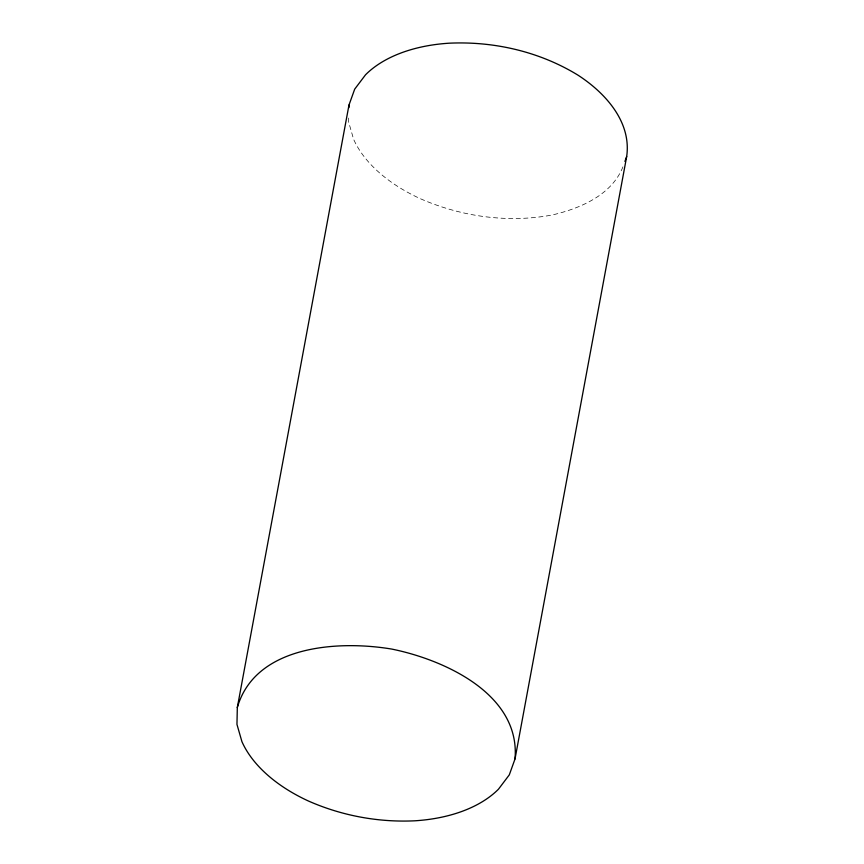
<?xml version="1.0" encoding="UTF-8"?>
<svg xmlns="http://www.w3.org/2000/svg" width="864" height="864" viewBox="0 0 864 864"><rect width="100%" height="100%" fill="white"/><g stroke="black" fill="none" stroke-linecap="round" stroke-linejoin="round"><path stroke-width="0.65" stroke-dasharray="4.32 3.24" d="M348.7 118.055L348.624 121.954L353.581 139.212A141.415 85.698 10.5 0 0 420.271 198.666C461.387 216.691 507.708 223.247 551.999 215.028C580.133 208.537 612.014 195.102 623.149 166.309"/><path stroke-width="1.3" d="M237.319 707.486L236.963 724.399L241.931 741.647A141.415 85.698 10.5 0 0 308.621 801.101C341.96 815.767 378.518 822.55 414.904 820.8A141.448 85.72 10.5 0 0 498.474 789.199L509.296 774.868L515.02 758.948L626.681 156.514C631.681 121.716 605.092 92.696 577.93 75.125C539.525 51.581 493.938 41.105 449.096 43.2A141.437 85.709 10.5 0 0 365.526 74.801L354.704 89.132L348.98 105.052L237.319 707.486C255.442 645.116 338.612 640.159 391.77 649.08C444.593 659.804 520.474 694.224 515.02 758.948M348.926 107.654L348.98 105.052M624.92 161.406L626.681 156.514"/></g></svg>
